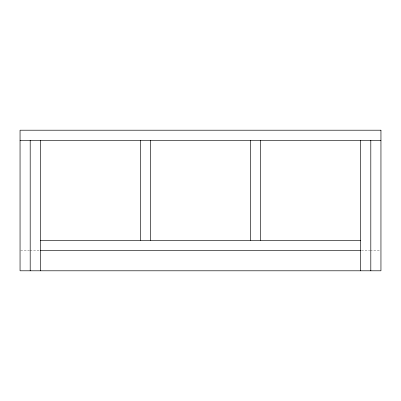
<?xml version="1.0" encoding="UTF-8"?>
<svg xmlns="http://www.w3.org/2000/svg" width="401" height="401" viewBox="0 0 401 401"><rect width="100%" height="100%" fill="white"/><g stroke="black" fill="none" stroke-linecap="round" stroke-linejoin="round"><path stroke-width="0.3" stroke-dasharray="2 1.5" d="M20.677 250.505L29.448 250.505M30.075 250.505L39.473 250.505M361.527 250.505L369.672 250.505M370.298 250.505L379.697 250.505"/><path stroke-width="0.6" d="M20.05 140.35L380.95 140.35M40.341 240.359L360.659 240.359M40.341 250.505L360.659 250.505M370.805 140.35L370.805 270.795M360.659 140.35L360.659 270.795M260.65 140.35L260.65 240.359M250.505 140.35L250.505 240.359M150.495 140.35L150.495 240.359M140.35 140.35L140.35 240.359M40.341 140.35L40.341 270.795M30.195 140.35L30.195 270.795M380.95 130.205L20.05 130.205L20.05 270.795L380.95 270.795L380.95 130.205"/></g></svg>
